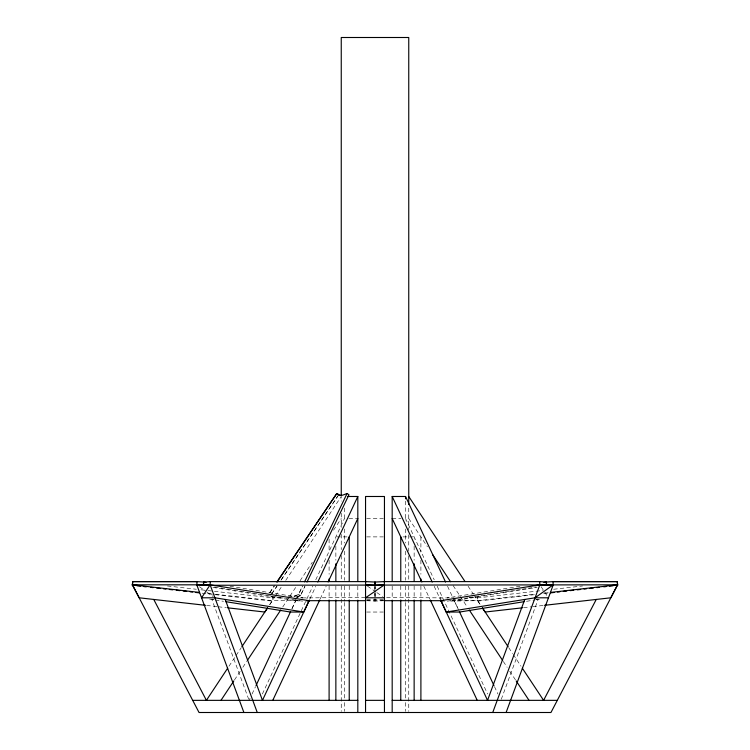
<?xml version="1.0" encoding="UTF-8"?>
<svg xmlns="http://www.w3.org/2000/svg" width="750" height="750" viewBox="0 0 750 750"><rect width="100%" height="100%" fill="white"/><g stroke="black" fill="none" stroke-linecap="round" stroke-linejoin="round"><path stroke-width="0.56" stroke-dasharray="3.75 2.81" d="M366.6 600.731L374.991 601.125L375.141 597.909M291.863 608.944L295.734 600.684L296.081 597.469M501.3 699.253L538.125 599.447L535.903 599.447M249.103 700.35L250.087 698.241M252.066 694.012L255.525 686.616M292.087 608.456L296.034 600M296.531 598.95L302.456 586.275M262.369 694.003L312.806 586.181M315.769 579.834L344.456 518.522M309.891 598.95L315.825 586.275M320.241 598.866L326.166 586.181M288.244 596.175L293.972 596.175L298.491 594.478L302.512 586.078M228.984 666.206L235.434 656.456M236.081 655.481L241.247 647.681M269.634 604.763L274.791 596.953M275.438 595.978L281.887 586.228M285.759 580.378L341.25 496.491L341.25 501.131M234.478 679.931L240.262 671.184M242.841 667.294L246.694 661.453M282.722 607.003L296.869 585.609M300.084 580.753L312.309 562.275M333.534 530.194L341.25 518.522M269.841 604.472L272.353 600.684L297.966 600.684M269.897 592.566L274.491 585.769M271.8 593.859L277.05 586.087M280.978 580.266L338.681 494.812M269.784 592.566L274.341 585.834M271.688 593.859L276.891 586.163M281.447 579.431L338.044 495.759M296.784 597.131L300.394 595.772L304.95 586.303L300.366 595.781L296.747 597.131M298.463 594.497L300.366 595.781L298.491 594.478L293.944 596.184L295.875 597.469M519.966 586.284L447.262 597.909L449.494 597.759M451.097 600.572L447.609 601.125L477.647 600.684L534.328 594.263M452.213 600.384L456.853 599.644M457.969 599.466L468.356 597.806M469.481 597.619L474.113 596.878M475.228 596.7L479.859 595.959M480.984 595.772L504.028 592.087M505.144 591.9L509.784 591.159M510.9 590.981L515.541 590.241M516.647 590.062L521.287 589.322M522.403 589.134L527.044 588.394M528.15 588.216L532.8 587.475M533.906 587.297L536.25 586.922M453.919 597.469L454.266 600.684L537.131 587.409M526.509 601.312L534.581 600.019M535.734 599.831L540.422 599.081M477.328 597.909L543.272 590.438M553.659 589.256L582.609 585.975M544.725 593.081L548.212 592.688M534.384 594.703L477.694 601.125L477.281 597.469L469.106 597.469M543.619 593.653L548.269 593.128M523.566 607.688L531.712 606.769M532.875 606.628L543.347 605.447M302.522 597.909L365.7 597.469M374.859 593.381L375.009 601.125L384.45 600.684M348.909 518.522L357.816 518.522M366.666 518.522L383.334 518.522M392.184 518.522L401.091 518.522M346.997 536.887L335.859 536.887L335.859 539.222M366.666 536.887L383.334 536.887M403.003 536.887L414.141 536.887L414.141 539.222M280.875 597.469L272.691 597.469L272.306 601.125L201.722 593.128M386.606 597.469L447.478 597.909M214.097 599.447L211.875 599.447L248.7 699.253M366.666 599.447L383.334 599.447M366.666 600.684L383.334 600.684M452.034 600.684L477.647 600.684L480.159 604.472M366.666 612.038L383.334 612.038M300.506 597.759L302.738 597.909L230.025 586.284M295.716 600.684L302.372 601.125L213.75 586.922M167.391 585.975L196.341 589.256M200.925 589.781L206.747 590.438M207.872 590.569L272.672 597.909M207.572 593.344L214.528 594.131M215.672 594.263L272.353 600.684M206.653 605.447L217.125 606.628M218.287 606.769L226.434 607.688M212.869 587.409L295.734 600.684M209.578 599.081L214.266 599.831M215.419 600.019L223.491 601.312M271.341 596.353L273.056 597.469L271.041 596.175M270.384 595.781L272.944 597.469M367.444 586.125L375.947 591.956M376.894 592.612L382.556 596.503M199.481 586.772L205.847 591.309M206.756 591.956L213.122 596.503M468.113 586.228L473.269 594.028M473.916 595.003L480.366 604.763M508.753 647.681L512.625 653.531M513.272 654.506L521.016 666.206M408.75 518.522L427.406 546.722M453.131 585.609L467.278 607.003M503.306 661.453L507.159 667.294M509.738 671.184L515.522 679.931M541.106 586.678L544.153 591.309M544.763 592.238L547.209 595.95M454.266 600.684L459.103 611.006M447.544 586.275L452.484 596.831M452.972 597.891L457.913 608.456M494.475 686.616L497.934 694.012M405.544 518.522L434.231 579.834M437.194 586.181L487.631 694.003M434.175 586.275L440.109 598.95M423.834 586.181L429.759 598.866M440.766 597.469L440.916 600.684M420.9 536.887L420.9 552.066M420.9 560.241L420.9 574.256M420.9 585.928L420.9 598.772M414.141 546.234L414.141 560.241M414.141 585.928L414.141 598.772M408.75 508.088L408.75 530.175M408.75 534.844L408.75 551.156M408.75 555.816L408.75 580.294M408.75 585.938L408.75 711.394M405.544 501.131L405.544 520.856M405.544 529.012L405.544 543M405.544 551.156L405.544 580.294M405.544 586.125L405.544 601.275M405.544 602.447L405.544 700.35M405.544 702.562L405.544 711.394M400.772 585.928L400.772 598.772M392.184 586.125L392.184 598.95M375.141 586.575L375.141 588.844M375.141 593.372L375.141 596.775M374.991 585.262L374.991 601.125M374.859 586.575L374.859 592.247M357.816 586.125L357.816 598.95M349.228 585.928L349.228 598.772M344.456 508.088L344.456 520.856M344.456 529.012L344.456 543M344.456 551.156L344.456 580.294M344.456 586.125L344.456 601.275M344.456 602.447L344.456 700.35M344.456 702.562L344.456 711.394M341.25 513.281L341.25 527.344M341.25 534.375L341.25 549.609M341.25 555.469L341.25 580.294M341.25 585.938L341.25 711.394M335.859 546.234L335.859 560.241M335.859 585.928L335.859 598.772M329.1 539.222L329.1 552.066M329.1 560.241L329.1 574.256M329.1 585.928L329.1 598.772"/><path stroke-width="1.12" d="M365.7 581.616L365.55 584.831L374.991 585.262L375.141 582.047L365.7 581.616L210.3 581.616L203.559 582.047L203.409 585.262L196.781 584.831L197.147 581.616L203.794 582.047L203.428 585.262L617.578 584.831L610.819 597.797L544.509 605.316M257.259 712.5L210.122 584.822L210.272 581.606M132.319 585.262L132.741 581.606L197.119 581.606L132.741 581.606L132.366 585.262M492.741 712.5L539.85 584.831L539.7 581.616L384.3 581.606L374.859 582.047L375.009 585.262L384.45 584.822L384.3 581.606M506.109 712.5L553.247 584.822L552.881 581.606L546.206 582.047L546.609 585.262L553.247 584.822L535.059 597.797L446.222 612.038L440.897 600.684L539.85 584.831L546.562 585.262L546.413 582.047L539.7 581.616M524.766 599.447L487.537 700.35L440.597 600M256.022 685.566L290.597 611.625M309.403 600L262.462 700.35L225.234 599.447M317.803 582.047L357.816 496.491L347.794 496.491M272.766 700.35L319.744 599.925M328.144 581.953L357.816 518.522M225.797 601.678L290.409 612.038L303.778 612.038L309.103 600.684L210.122 584.822L132.375 584.822L199.041 712.5L550.959 712.5L617.625 584.822L550.509 592.434M304.566 581.859L347.072 493.5L348.966 494.794L306.975 582.094M596.25 599.447L543.6 700.35L522.309 668.166M210.122 584.822L201.572 597.797L243.891 712.5M227.691 668.166L206.4 700.35L153.75 599.447M241.884 646.706L267.694 607.688M220.969 700.35L233.831 680.906M247.341 660.487L280.791 609.919M267.328 608.25L264.825 612.038L227.597 607.819M277.106 581.887L336.778 493.528L339.347 495.197L342.553 495.197L347.072 493.5M276.938 581.991L336.788 493.509L339.347 495.197M543.909 582.422L546.441 582.047M524.203 601.678L459.591 612.038L446.222 612.038M550.556 592.866L554.053 592.472M557.494 592.078L559.837 591.816M563.278 591.422L566.775 591.028M570.216 590.644L573.713 590.241M577.153 589.856L580.659 589.453M584.091 589.069L586.444 588.797M589.875 588.413L593.381 588.009M596.812 587.625L599.166 587.362M603.75 586.838L606.112 586.575M609.534 586.181L613.05 585.788M522.403 607.819L485.175 612.038L482.672 608.25M306.844 600.834L309.084 600.684M392.184 581.466L392.184 496.491L405.544 496.491L445.566 582.047M384.45 597.797L365.55 597.797L384.45 584.822L384.45 712.5M535.059 597.797L548.428 597.797M306.872 600.684L365.55 600.684M384.45 600.684L443.128 600.684M193.041 700.35L357.816 700.35M365.55 700.35L384.45 700.35M392.184 700.35L556.959 700.35M440.916 600.684L443.156 600.834M132.375 584.822L199.472 592.425M136.95 585.788L140.466 586.181M143.887 586.575L146.25 586.838M150.825 587.362L153.188 587.625M156.609 588.009L160.125 588.413M163.556 588.797L165.909 589.069M169.331 589.453L172.847 589.856M176.278 590.241L179.784 590.644M183.216 591.028L186.722 591.422M190.153 591.816L192.506 592.078M195.938 592.472L199.444 592.866M205.491 605.316L139.181 597.797L132.422 584.831M203.559 582.047L206.091 582.422M303.778 612.038L214.941 597.797L201.572 597.797L196.781 584.831M336.778 493.528L338.691 494.803M408.75 496.491L464.887 581.353M482.306 607.688L508.116 646.706M432.553 554.503L450.562 581.728M469.209 609.919L502.659 660.487M516.169 680.906L529.031 700.35M459.403 611.625L493.978 685.566M392.184 496.491L432.197 582.047M392.184 518.522L421.856 581.953M430.256 599.925L477.234 700.35M617.681 585.262L617.259 581.606L552.881 581.606L617.259 581.606L617.634 585.262M420.9 578.925L420.9 581.259M420.9 599.934L420.9 700.35M414.141 563.747L414.141 581.259M414.141 599.934L414.141 700.35M408.75 504.609L408.75 37.5L341.25 37.5L341.25 495.703M405.544 496.491L405.544 498.806M400.772 536.887L400.772 581.259M400.772 599.934L400.772 700.35M392.184 600.112L392.184 712.5M384.45 582.019L384.45 496.491L365.55 496.491L365.55 582.019M365.55 584.831L365.55 712.5M357.816 496.491L357.816 581.466M357.816 600.112L357.816 712.5M349.228 536.887L349.228 581.259M349.228 599.934L349.228 700.35M335.859 563.747L335.859 581.259M335.859 599.934L335.859 700.35M329.1 578.925L329.1 581.259M329.1 599.934L329.1 700.35"/></g></svg>
